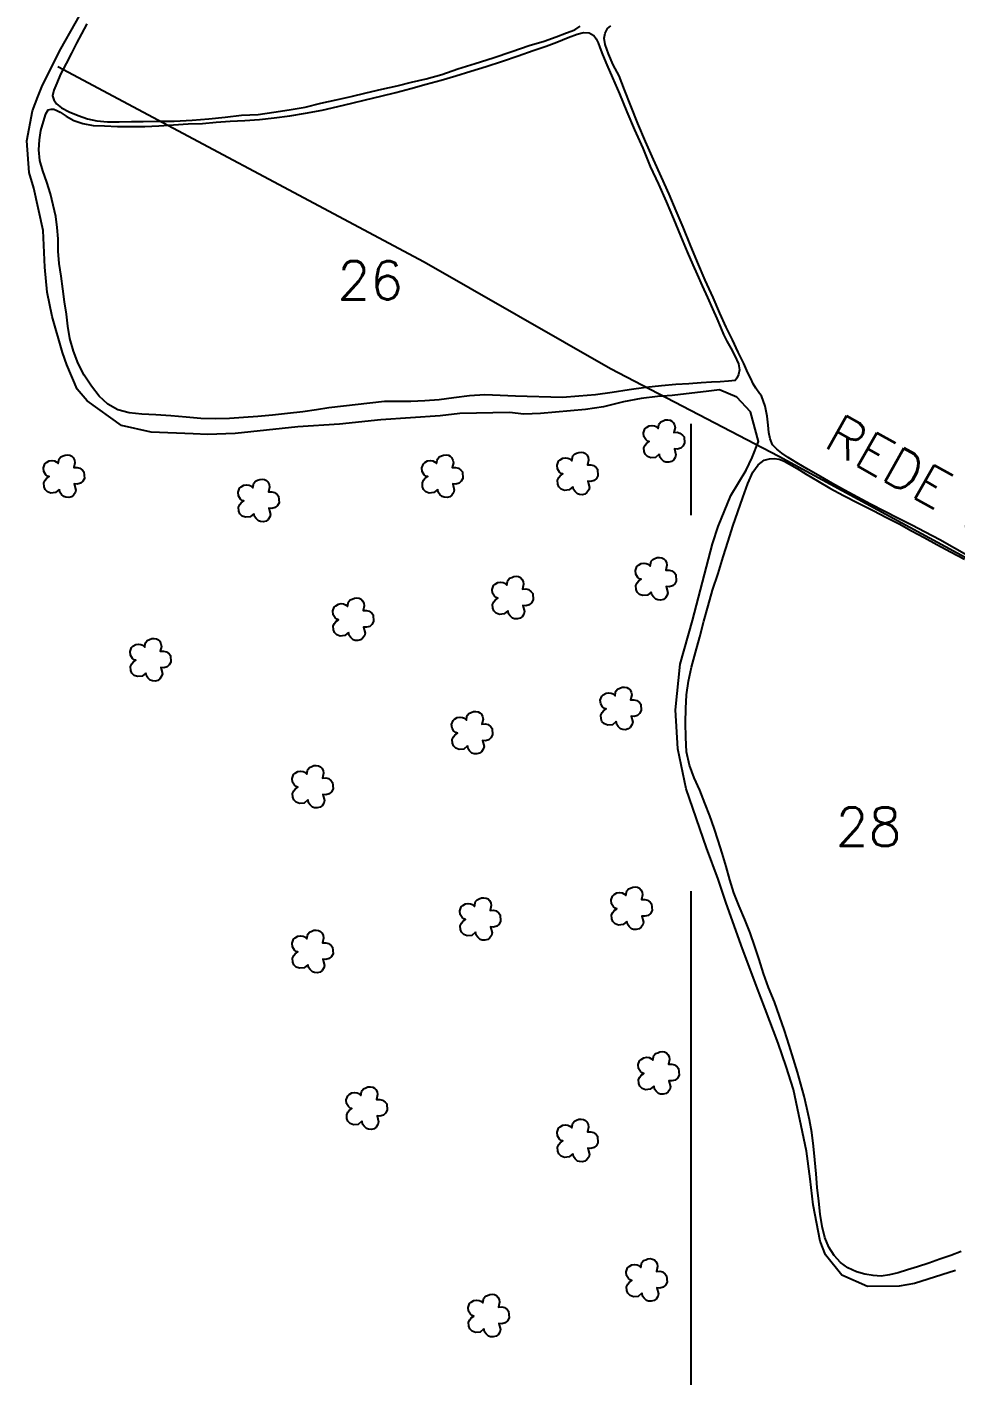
# Model space of a CAD drawing. Header units: inches. Extents: x 722598 to 724698, y 7810443 to 7813413.
# Drawn here: x 723275.4 to 723589.3, y 7811039 to 7811495.1 of the extents above; entities that cross this region are included whole.
import ezdxf
from ezdxf.enums import TextEntityAlignment as Align

# ---------------------------------------------------------------- set-up
doc = ezdxf.new("R2010")
doc.units = ezdxf.units.IN
doc.header["$MEASUREMENT"] = 0
doc.linetypes.add('CONTINUO', pattern=[0])
for name, color, linetype in [('0114000624', 1, 'Continuous'), ('0114000624025', 5, 'Continuous'), ('0114000624026', 5, 'Continuous'), ('0114000624027', 5, 'Continuous'), ('0114000624028', 5, 'Continuous'), ('MALHA', 8, 'Continuous'), ('MATO', 3, 'Continuous'), ('REDE_DE_LUZ', 6, 'Continuous'), ('TEXTO', 7, 'Continuous')]:
    doc.layers.add(name, color=color, linetype=linetype)
doc.layers.add('TEXTO_DIVERSOS', color=7, linetype='Continuous', lineweight=5)
doc.styles.add('Simplex', font='simplex.shx')

msp = doc.modelspace()

# ---------------------------------------------------------------- linework, layer by layer
at = {"layer": '0114000624'}
msp.add_lwpolyline([(723589.47, 7811074.4), (723575.59, 7811070), (723570.48, 7811069.07), (723559.66, 7811068.98), (723551.03, 7811072.75), (723545.55, 7811079.69), (723543.71, 7811084.26), (723541.33, 7811096.61), (723540.36, 7811105.43), (723539.09, 7811114.74), (723534.69, 7811135.56), (723532.23, 7811143.34), (723529.45, 7811151.28), (723525.1, 7811162.89), (723522.14, 7811170.54), (723517.01, 7811184.43), (723511.76, 7811198.99), (723509.19, 7811206.8), (723505.23, 7811217.35), (723498.36, 7811237.34), (723495.54, 7811250.9), (723494.81, 7811264.11), (723496.4, 7811279.52), (723500.47, 7811294.34), (723507.32, 7811320.21), (723509.24, 7811326.13), (723513.53, 7811336.61), (723518.69, 7811345.2), (723520.75, 7811349.48), (723522.89, 7811354.86), (723520.12, 7811364.91), (723515.56, 7811369.88), (723509.69, 7811372.3), (723506.02, 7811371.86), (723493.65, 7811370.38), (723488.67, 7811370.1), (723483.11, 7811369.39), (723477.21, 7811368.34), (723470.42, 7811366.57), (723464.34, 7811365.7), (723449.05, 7811364.31), (723443.48, 7811364.08), (723438.64, 7811364.68), (723421.78, 7811364.35), (723415.12, 7811363.54), (723395.04, 7811362.2), (723381.06, 7811360.71), (723367.02, 7811359.79), (723351.14, 7811358.11), (723345.86, 7811357.62), (723336.42, 7811357.21), (723331.59, 7811357.51), (723317.38, 7811358.05), (723307.34, 7811360.33), (723295.8, 7811368.63), (723292.4, 7811372.54), (723288.87, 7811380.84), (723287.38, 7811385.01), (723283.96, 7811397.2), (723282.22, 7811405.36), (723281.43, 7811413.9), (723280.92, 7811426.24), (723277.71, 7811440.62), (723276.19, 7811445.91), (723275.39, 7811456.63), (723277.21, 7811466.72), (723279.03, 7811471.48), (723280.7, 7811475.45), (723286.82, 7811487.67), (723296.49, 7811504.99)], dxfattribs=at)
at = {"layer": '0114000624025'}
msp.add_lwpolyline([(723295.65, 7811496.17), (723293.87, 7811492.84), (723292.2, 7811489.62), (723290.43, 7811486.26), (723288.62, 7811482.73), (723286.79, 7811479.1), (723285.45, 7811476.06), (723284.53, 7811473.71), (723284.01, 7811471.87), (723284.43, 7811470.51), (723285.34, 7811469.15), (723287.12, 7811467.71), (723289.69, 7811466.37), (723292.73, 7811465.15), (723295.84, 7811464.09), (723299.04, 7811463.34), (723302.6, 7811463.01), (723306.59, 7811462.99), (723310.76, 7811463.16), (723314.66, 7811463.12), (723319.6, 7811463.26), (723325.21, 7811463.29), (723331.22, 7811463.63), (723336.92, 7811464.06), (723342.44, 7811464.62), (723348.01, 7811465.25), (723353.56, 7811465.52), (723358.91, 7811466.25), (723364.14, 7811467.03), (723369.48, 7811468.01), (723374.83, 7811469.29), (723380.02, 7811470.48), (723385.07, 7811471.59), (723390.16, 7811472.8), (723395.39, 7811474.09), (723400.58, 7811475.26), (723405.5, 7811476.44), (723410.41, 7811477.53), (723415.68, 7811479.05), (723421.19, 7811480.96), (723427.02, 7811482.74), (723433.08, 7811484.73), (723439.36, 7811486.82), (723445.31, 7811488.86), (723450.34, 7811490.33), (723454.37, 7811491.79), (723457.92, 7811493.1), (723460.75, 7811494.2), (723462.55, 7811495.36)], dxfattribs=at)
at = {"layer": '0114000624026'}
msp.add_lwpolyline([(723310.65, 7811461.45), (723315.31, 7811461.49), (723320.05, 7811461.69), (723325.01, 7811462.03), (723329.95, 7811462.37), (723334.72, 7811462.51), (723339.37, 7811462.86), (723344.08, 7811463.25), (723349.04, 7811463.5), (723354.01, 7811463.77), (723359.05, 7811464.4), (723364.27, 7811465.11), (723369.65, 7811465.91), (723375.27, 7811466.97), (723380.55, 7811468.25), (723385.23, 7811469.36), (723389.96, 7811470.43), (723395.05, 7811471.74), (723400.16, 7811472.94), (723405.22, 7811474.29), (723410.42, 7811475.75), (723415.5, 7811477.14), (723420.49, 7811478.64), (723425.54, 7811480.15), (723430.77, 7811481.74), (723436.2, 7811483.51), (723441.56, 7811485.36), (723446.61, 7811487.18), (723451, 7811488.66), (723454.66, 7811489.97), (723458.42, 7811491.54), (723461.51, 7811492.66), (723463.64, 7811493.21), (723465.57, 7811493.15), (723467.1, 7811492.25), (723467.97, 7811491.13), (723468.62, 7811489.8), (723469.21, 7811488.16), (723470.07, 7811485.76), (723471.49, 7811482.3), (723473.49, 7811477.86), (723475.81, 7811472.52), (723478.36, 7811466.46), (723480.95, 7811460.3), (723483.67, 7811454.16), (723486.25, 7811447.95), (723488.98, 7811441.9), (723491.61, 7811436.02), (723494.11, 7811430.19), (723496.46, 7811424.43), (723498.72, 7811419.02), (723500.65, 7811414.66), (723502.14, 7811411.35), (723503.8, 7811407.52), (723505.57, 7811403.59), (723507.31, 7811399.78), (723508.7, 7811396.44), (723510.04, 7811393.58), (723511.04, 7811391.09), (723512.18, 7811388.83), (723513.48, 7811386.42), (723514.88, 7811383.85), (723516.11, 7811381.1), (723516.47, 7811379.09), (723516.13, 7811377.54), (723515.48, 7811376.29), (723514.91, 7811375.53), (723512.72, 7811375.28), (723509.87, 7811375.03), (723507, 7811374.98), (723503.49, 7811374.76), (723499.33, 7811374.42), (723494.88, 7811374.1), (723490.07, 7811373.72), (723484.72, 7811373.12), (723479.11, 7811372.32), (723473.36, 7811371.41), (723467.74, 7811370.7), (723462.09, 7811370.21), (723456.53, 7811369.8), (723440.7, 7811370.2), (723430.29, 7811370.71), (723425.03, 7811370.32), (723419.76, 7811369.68), (723414.8, 7811368.94), (723410.02, 7811368.59), (723405.29, 7811368.44), (723400.67, 7811368.41), (723396.36, 7811368.42), (723377.49, 7811366.3), (723373.28, 7811365.61), (723368.66, 7811364.88), (723363.5, 7811364.37), (723358.47, 7811363.82), (723353.54, 7811363.36), (723348.68, 7811363), (723343.89, 7811362.69), (723339.06, 7811362.55), (723334.23, 7811362.63), (723329.22, 7811363.11), (723324.03, 7811363.59), (723318.95, 7811363.87), (723314.29, 7811364.17), (723310.02, 7811364.54), (723306.15, 7811365.57), (723302.73, 7811367.46), (723299.82, 7811370.2), (723297.25, 7811373.56), (723294.79, 7811377.32), (723292.74, 7811381.31), (723291.17, 7811385.47), (723289.93, 7811389.7), (723289.22, 7811393.86), (723288.76, 7811397.91), (723288.12, 7811402.11), (723287.54, 7811406.5), (723286.91, 7811410.81), (723286.33, 7811415.1), (723285.97, 7811419.28), (723285.93, 7811423.41), (723285.61, 7811427.3), (723285.15, 7811431.03), (723284.3, 7811434.87), (723283.32, 7811438.71), (723282.09, 7811442.59), (723280.74, 7811446.39), (723279.71, 7811449.99), (723279.41, 7811453.54), (723279.62, 7811456.99), (723280.14, 7811460.13), (723280.98, 7811463.1), (723281.78, 7811465.74), (723282.56, 7811467.07), (723283.61, 7811467.29), (723284.48, 7811467.26), (723285.51, 7811466.91), (723286.62, 7811466.27), (723288.66, 7811464.97), (723291.28, 7811463.51), (723294.31, 7811462.41), (723297.79, 7811461.84), (723301.63, 7811461.62), (723305.98, 7811461.48)], close=True, dxfattribs=at)
at = {"layer": '0114000624027'}
msp.add_lwpolyline([(723594.06, 7811315.97), (723589.11, 7811318.78), (723584.15, 7811321.61), (723579.23, 7811324.21), (723574.67, 7811326.58), (723570.02, 7811328.97), (723565.38, 7811331.34), (723560.77, 7811333.71), (723556.37, 7811336.07), (723551.98, 7811338.43), (723547.83, 7811340.63), (723543.8, 7811343.02), (723539.6, 7811345.41), (723535.76, 7811347.69), (723532.83, 7811349.47), (723530.74, 7811350.87), (723529.02, 7811352.28), (723527.59, 7811353.77), (723526.8, 7811355.78), (723526.34, 7811357.86), (723526.1, 7811360.37), (723525.83, 7811363.41), (723525.15, 7811366.85), (723523.81, 7811370.29), (723523.19, 7811371.1), (723521.98, 7811372.89), (723521.03, 7811374.42), (723520.2, 7811376.2), (723519.29, 7811378.13), (723517.91, 7811381.21), (723516.02, 7811385.05), (723514.01, 7811389.22), (723511.95, 7811393.55), (723509.79, 7811398.24), (723507.51, 7811403.61), (723504.85, 7811409.5), (723502.24, 7811415.58), (723499.69, 7811421.54), (723497.41, 7811427.35), (723495.05, 7811432.87), (723492.61, 7811438.57), (723490.02, 7811444.32), (723487.3, 7811450.28), (723484.67, 7811456.37), (723482.02, 7811462.51), (723479.68, 7811468.43), (723477.49, 7811473.82), (723475.72, 7811478.54), (723473.72, 7811482.3), (723472.1, 7811486.06), (723471.03, 7811489.21), (723470.61, 7811491.34), (723470.95, 7811493), (723471.75, 7811494.55), (723472.86, 7811495.49)], dxfattribs=at)
at = {"layer": '0114000624028'}
msp.add_lwpolyline([(723591.44, 7811080.76), (723587.86, 7811079.47), (723584.18, 7811078.16), (723580.47, 7811076.84), (723576.66, 7811075.56), (723573.2, 7811074.55), (723570.06, 7811073.6), (723567.18, 7811072.86), (723564.37, 7811072.46), (723561.62, 7811072.64), (723558.8, 7811073.12), (723555.94, 7811073.95), (723553.05, 7811075.3), (723550.6, 7811077.07), (723548.48, 7811079.46), (723546.66, 7811082.29), (723545.31, 7811085.56), (723544.33, 7811089.29), (723543.69, 7811093.44), (723543.23, 7811097.87), (723542.7, 7811102.49), (723542.31, 7811107.13), (723541.87, 7811111.8), (723541.4, 7811116.46), (723540.85, 7811121.06), (723540.04, 7811125.33), (723539.16, 7811129.38), (723538.25, 7811133.38), (723537.18, 7811137.38), (723536.06, 7811141.44), (723534.63, 7811145.87), (723533.21, 7811150.61), (723531.62, 7811155.54), (723529.9, 7811160.43), (723528.21, 7811165.3), (723526.23, 7811170.12), (723524.56, 7811174.91), (723523.04, 7811179.55), (723521.61, 7811184.03), (723520.08, 7811188.61), (723518.25, 7811193.16), (723516.33, 7811197.66), (723514.52, 7811202.12), (723513.11, 7811206.59), (723511.89, 7811211.12), (723510.52, 7811215.61), (723509.16, 7811219.84), (723507.88, 7811224.02), (723506.41, 7811228.2), (723504.73, 7811232.49), (723502.96, 7811236.88), (723501.12, 7811241.11), (723499.52, 7811245.39), (723498.53, 7811249.88), (723498.21, 7811254.71), (723498.17, 7811259.67), (723498.22, 7811264.48), (723498.47, 7811269.14), (723499.17, 7811273.73), (723500.2, 7811278.47), (723501.57, 7811283.51), (723502.99, 7811288.73), (723504.39, 7811294.05), (723505.85, 7811299.22), (723507.31, 7811304.54), (723509.22, 7811310.18), (723510.94, 7811315.84), (723512.58, 7811321.16), (723514.12, 7811326.19), (723515.9, 7811331.06), (723517.58, 7811335.93), (723519.23, 7811340.62), (723520.93, 7811344.45), (723522.7, 7811347.02), (723524.77, 7811348.58), (723526.53, 7811348.97), (723528.16, 7811349.09), (723529.81, 7811348.88), (723531.48, 7811348.23), (723533.31, 7811347.18), (723535.88, 7811345.72), (723538.98, 7811343.84), (723542.78, 7811341.57), (723546.97, 7811339.13), (723551.61, 7811336.57), (723556.69, 7811334.03), (723561.58, 7811331.56), (723566.1, 7811329.19), (723570.41, 7811327), (723574.65, 7811324.65), (723578.85, 7811322.38), (723583.19, 7811319.98), (723587.76, 7811317.53), (723592.56, 7811315.02)], dxfattribs=at)
at = {"layer": 'MALHA', "color": 8}
for points in [[(723500, 7811360.88), (723500, 7811329.96)], [(723500, 7811202.74), (723500, 7811106), (723500, 7810777.24)]]:
    msp.add_lwpolyline(points, dxfattribs=at)
at = {"layer": 'MATO', "linetype": 'CONTINUO'}
for points in [[(723489.29, 7811350.54, 0), (723488.05, 7811349.49, 0), (723486.46, 7811349.31, 0), (723485.33, 7811349.75, 0), (723484.53, 7811350.53, 0), (723484.2, 7811351.44, 0), (723484.11, 7811352.77, 0), (723484.54, 7811353.61, 0), (723485, 7811354.23, 0), (723485.91, 7811354.85, 0), (723485.33, 7811355.03, 0), (723484.76, 7811355.5, 0), (723484.09, 7811356.56, 0), (723483.97, 7811357.83, 0), (723484.45, 7811359.14, 0), (723484.96, 7811359.61, 0), (723485.89, 7811360.18, 0), (723486.87, 7811360.31, 0), (723487.65, 7811360.2, 0), (723488.26, 7811359.91, 0), (723488.94, 7811359.31, 0), (723489.14, 7811360.46, 0), (723489.32, 7811360.92, 0), (723489.82, 7811361.56, 0), (723490.57, 7811361.84, 0), (723491.31, 7811362.17, 0), (723492.13, 7811362.24, 0), (723492.92, 7811362.13, 0), (723493.55, 7811361.79, 0), (723494.02, 7811361.29, 0), (723494.43, 7811360.47, 0), (723494.6, 7811359.56, 0), (723494.22, 7811357.95, 0), (723495.35, 7811357.97, 0), (723496.29, 7811357.74, 0), (723497.17, 7811357.04, 0), (723497.66, 7811356.48, 0), (723497.79, 7811354.26, 0), (723497.25, 7811353.26, 0), (723496.52, 7811352.6, 0), (723495.38, 7811352.3, 0), (723494.38, 7811352.38, 0), (723494.92, 7811350.31, 0), (723494.67, 7811349.42, 0), (723494.07, 7811348.58, 0), (723493.41, 7811348.05, 0), (723492.47, 7811347.82, 0), (723491.54, 7811347.88, 0), (723490.84, 7811348.07, 0), (723490.04, 7811348.86, 0), (723489.5, 7811349.57, 0), (723489.33, 7811350.64, 0)], [(723286.31, 7811338.66, 0), (723285.07, 7811337.61, 0), (723283.49, 7811337.43, 0), (723282.36, 7811337.87, 0), (723281.56, 7811338.66, 0), (723281.23, 7811339.56, 0), (723281.14, 7811340.89, 0), (723281.57, 7811341.73, 0), (723282.02, 7811342.35, 0), (723282.94, 7811342.97, 0), (723282.36, 7811343.15, 0), (723281.78, 7811343.63, 0), (723281.11, 7811344.69, 0), (723280.99, 7811345.95, 0), (723281.47, 7811347.26, 0), (723281.98, 7811347.73, 0), (723282.91, 7811348.3, 0), (723283.89, 7811348.43, 0), (723284.67, 7811348.32, 0), (723285.29, 7811348.04, 0), (723285.97, 7811347.43, 0), (723286.17, 7811348.59, 0), (723286.34, 7811349.05, 0), (723286.85, 7811349.69, 0), (723287.6, 7811349.96, 0), (723288.33, 7811350.29, 0), (723289.16, 7811350.36, 0), (723289.94, 7811350.25, 0), (723290.57, 7811349.92, 0), (723291.05, 7811349.41, 0), (723291.46, 7811348.59, 0), (723291.62, 7811347.69, 0), (723291.24, 7811346.07, 0), (723292.38, 7811346.09, 0), (723293.31, 7811345.86, 0), (723294.19, 7811345.16, 0), (723294.68, 7811344.61, 0), (723294.82, 7811342.38, 0), (723294.27, 7811341.39, 0), (723293.55, 7811340.72, 0), (723292.41, 7811340.42, 0), (723291.41, 7811340.51, 0), (723291.94, 7811338.43, 0), (723291.7, 7811337.54, 0), (723291.1, 7811336.7, 0), (723290.43, 7811336.17, 0), (723289.5, 7811335.94, 0), (723288.56, 7811336, 0), (723287.87, 7811336.2, 0), (723287.07, 7811336.98, 0), (723286.52, 7811337.69, 0), (723286.35, 7811338.77, 0)], [(723414.32, 7811338.66, 0), (723413.07, 7811337.61, 0), (723411.49, 7811337.43, 0), (723410.36, 7811337.87, 0), (723409.56, 7811338.66, 0), (723409.23, 7811339.56, 0), (723409.14, 7811340.89, 0), (723409.57, 7811341.73, 0), (723410.03, 7811342.35, 0), (723410.94, 7811342.97, 0), (723410.36, 7811343.15, 0), (723409.79, 7811343.63, 0), (723409.11, 7811344.69, 0), (723408.99, 7811345.95, 0), (723409.48, 7811347.26, 0), (723409.99, 7811347.73, 0), (723410.92, 7811348.3, 0), (723411.89, 7811348.43, 0), (723412.67, 7811348.32, 0), (723413.29, 7811348.04, 0), (723413.97, 7811347.43, 0), (723414.17, 7811348.59, 0), (723414.34, 7811349.05, 0), (723414.85, 7811349.69, 0), (723415.6, 7811349.96, 0), (723416.34, 7811350.29, 0), (723417.16, 7811350.36, 0), (723417.94, 7811350.25, 0), (723418.58, 7811349.92, 0), (723419.05, 7811349.41, 0), (723419.46, 7811348.59, 0), (723419.62, 7811347.69, 0), (723419.25, 7811346.07, 0), (723420.38, 7811346.09, 0), (723421.32, 7811345.86, 0), (723422.2, 7811345.16, 0), (723422.69, 7811344.61, 0), (723422.82, 7811342.38, 0), (723422.27, 7811341.39, 0), (723421.55, 7811340.72, 0), (723420.41, 7811340.42, 0), (723419.41, 7811340.51, 0), (723419.94, 7811338.43, 0), (723419.7, 7811337.54, 0), (723419.1, 7811336.7, 0), (723418.44, 7811336.17, 0), (723417.5, 7811335.94, 0), (723416.57, 7811336, 0), (723415.87, 7811336.2, 0), (723415.07, 7811336.98, 0), (723414.52, 7811337.69, 0), (723414.36, 7811338.77, 0)], [(723460.03, 7811339.57, 0), (723458.79, 7811338.53, 0), (723457.2, 7811338.34, 0), (723456.08, 7811338.78, 0), (723455.28, 7811339.57, 0), (723454.94, 7811340.47, 0), (723454.86, 7811341.8, 0), (723455.29, 7811342.64, 0), (723455.74, 7811343.26, 0), (723456.65, 7811343.88, 0), (723456.07, 7811344.07, 0), (723455.5, 7811344.54, 0), (723454.83, 7811345.6, 0), (723454.71, 7811346.86, 0), (723455.19, 7811348.18, 0), (723455.7, 7811348.65, 0), (723456.63, 7811349.22, 0), (723457.61, 7811349.35, 0), (723458.39, 7811349.23, 0), (723459.01, 7811348.95, 0), (723459.68, 7811348.34, 0), (723459.89, 7811349.5, 0), (723460.06, 7811349.96, 0), (723460.56, 7811350.6, 0), (723461.32, 7811350.88, 0), (723462.05, 7811351.2, 0), (723462.88, 7811351.28, 0), (723463.66, 7811351.17, 0), (723464.29, 7811350.83, 0), (723464.76, 7811350.32, 0), (723465.18, 7811349.51, 0), (723465.34, 7811348.6, 0), (723464.96, 7811346.98, 0), (723466.09, 7811347, 0), (723467.03, 7811346.78, 0), (723467.91, 7811346.08, 0), (723468.4, 7811345.52, 0), (723468.53, 7811343.29, 0), (723467.99, 7811342.3, 0), (723467.27, 7811341.64, 0), (723466.12, 7811341.33, 0), (723465.13, 7811341.42, 0), (723465.66, 7811339.34, 0), (723465.41, 7811338.46, 0), (723464.81, 7811337.61, 0), (723464.15, 7811337.09, 0), (723463.21, 7811336.85, 0), (723462.28, 7811336.91, 0), (723461.58, 7811337.11, 0), (723460.78, 7811337.9, 0), (723460.24, 7811338.6, 0), (723460.07, 7811339.68, 0)], [(723352.15, 7811330.44, 0), (723350.9, 7811329.39, 0), (723349.32, 7811329.21, 0), (723348.19, 7811329.65, 0), (723347.39, 7811330.43, 0), (723347.06, 7811331.33, 0), (723346.97, 7811332.66, 0), (723347.4, 7811333.5, 0), (723347.85, 7811334.13, 0), (723348.77, 7811334.74, 0), (723348.19, 7811334.93, 0), (723347.61, 7811335.4, 0), (723346.94, 7811336.46, 0), (723346.82, 7811337.72, 0), (723347.3, 7811339.04, 0), (723347.81, 7811339.51, 0), (723348.74, 7811340.08, 0), (723349.72, 7811340.21, 0), (723350.5, 7811340.1, 0), (723351.12, 7811339.81, 0), (723351.8, 7811339.21, 0), (723352, 7811340.36, 0), (723352.17, 7811340.82, 0), (723352.68, 7811341.46, 0), (723353.43, 7811341.74, 0), (723354.16, 7811342.06, 0), (723354.99, 7811342.14, 0), (723355.77, 7811342.03, 0), (723356.4, 7811341.69, 0), (723356.88, 7811341.18, 0), (723357.29, 7811340.37, 0), (723357.45, 7811339.46, 0), (723357.07, 7811337.85, 0), (723358.21, 7811337.87, 0), (723359.14, 7811337.64, 0), (723360.02, 7811336.94, 0), (723360.51, 7811336.38, 0), (723360.65, 7811334.16, 0), (723360.1, 7811333.16, 0), (723359.38, 7811332.5, 0), (723358.24, 7811332.19, 0), (723357.24, 7811332.28, 0), (723357.77, 7811330.21, 0), (723357.53, 7811329.32, 0), (723356.93, 7811328.47, 0), (723356.27, 7811327.95, 0), (723355.33, 7811327.72, 0), (723354.39, 7811327.77, 0), (723353.7, 7811327.97, 0), (723352.9, 7811328.76, 0), (723352.35, 7811329.47, 0), (723352.18, 7811330.54, 0)], [(723486.55, 7811303.94, 0), (723485.3, 7811302.89, 0), (723483.72, 7811302.71, 0), (723482.59, 7811303.15, 0), (723481.79, 7811303.93, 0), (723481.46, 7811304.84, 0), (723481.37, 7811306.17, 0), (723481.8, 7811307.01, 0), (723482.26, 7811307.63, 0), (723483.17, 7811308.25, 0), (723482.59, 7811308.43, 0), (723482.02, 7811308.9, 0), (723481.34, 7811309.96, 0), (723481.22, 7811311.23, 0), (723481.71, 7811312.54, 0), (723482.22, 7811313.01, 0), (723483.15, 7811313.58, 0), (723484.12, 7811313.71, 0), (723484.9, 7811313.6, 0), (723485.52, 7811313.31, 0), (723486.2, 7811312.71, 0), (723486.4, 7811313.86, 0), (723486.57, 7811314.33, 0), (723487.08, 7811314.97, 0), (723487.83, 7811315.24, 0), (723488.57, 7811315.57, 0), (723489.39, 7811315.64, 0), (723490.17, 7811315.53, 0), (723490.81, 7811315.2, 0), (723491.28, 7811314.69, 0), (723491.69, 7811313.87, 0), (723491.85, 7811312.97, 0), (723491.48, 7811311.35, 0), (723492.61, 7811311.37, 0), (723493.55, 7811311.14, 0), (723494.43, 7811310.44, 0), (723494.92, 7811309.88, 0), (723495.05, 7811307.66, 0), (723494.5, 7811306.66, 0), (723493.78, 7811306, 0), (723492.64, 7811305.7, 0), (723491.64, 7811305.78, 0), (723492.17, 7811303.71, 0), (723491.93, 7811302.82, 0), (723491.33, 7811301.98, 0), (723490.67, 7811301.45, 0), (723489.73, 7811301.22, 0), (723488.8, 7811301.28, 0), (723488.1, 7811301.47, 0), (723487.3, 7811302.26, 0), (723486.75, 7811302.97, 0), (723486.59, 7811304.05, 0)], [(723438.09, 7811297.54, 0), (723436.84, 7811296.5, 0), (723435.26, 7811296.31, 0), (723434.13, 7811296.75, 0), (723433.33, 7811297.54, 0), (723433, 7811298.44, 0), (723432.91, 7811299.77, 0), (723433.34, 7811300.61, 0), (723433.8, 7811301.23, 0), (723434.71, 7811301.85, 0), (723434.13, 7811302.04, 0), (723433.56, 7811302.51, 0), (723432.89, 7811303.57, 0), (723432.76, 7811304.83, 0), (723433.25, 7811306.15, 0), (723433.76, 7811306.62, 0), (723434.69, 7811307.18, 0), (723435.67, 7811307.32, 0), (723436.45, 7811307.2, 0), (723437.06, 7811306.92, 0), (723437.74, 7811306.31, 0), (723437.94, 7811307.47, 0), (723438.12, 7811307.93, 0), (723438.62, 7811308.57, 0), (723439.37, 7811308.85, 0), (723440.11, 7811309.17, 0), (723440.93, 7811309.25, 0), (723441.71, 7811309.14, 0), (723442.35, 7811308.8, 0), (723442.82, 7811308.29, 0), (723443.23, 7811307.48, 0), (723443.39, 7811306.57, 0), (723443.02, 7811304.95, 0), (723444.15, 7811304.97, 0), (723445.09, 7811304.75, 0), (723445.97, 7811304.05, 0), (723446.46, 7811303.49, 0), (723446.59, 7811301.26, 0), (723446.05, 7811300.27, 0), (723445.32, 7811299.61, 0), (723444.18, 7811299.3, 0), (723443.18, 7811299.39, 0), (723443.72, 7811297.31, 0), (723443.47, 7811296.43, 0), (723442.87, 7811295.58, 0), (723442.21, 7811295.06, 0), (723441.27, 7811294.82, 0), (723440.34, 7811294.88, 0), (723439.64, 7811295.08, 0), (723438.84, 7811295.87, 0), (723438.3, 7811296.57, 0), (723438.13, 7811297.65, 0)], [(723384.15, 7811290.23, 0), (723382.9, 7811289.19, 0), (723381.32, 7811289, 0), (723380.19, 7811289.44, 0), (723379.39, 7811290.23, 0), (723379.06, 7811291.13, 0), (723378.97, 7811292.46, 0), (723379.4, 7811293.3, 0), (723379.85, 7811293.92, 0), (723380.77, 7811294.54, 0), (723380.19, 7811294.73, 0), (723379.61, 7811295.2, 0), (723378.94, 7811296.26, 0), (723378.82, 7811297.52, 0), (723379.31, 7811298.84, 0), (723379.82, 7811299.31, 0), (723380.75, 7811299.87, 0), (723381.72, 7811300.01, 0), (723382.5, 7811299.89, 0), (723383.12, 7811299.61, 0), (723383.8, 7811299, 0), (723384, 7811300.16, 0), (723384.17, 7811300.62, 0), (723384.68, 7811301.26, 0), (723385.43, 7811301.54, 0), (723386.16, 7811301.86, 0), (723386.99, 7811301.94, 0), (723387.77, 7811301.83, 0), (723388.4, 7811301.49, 0), (723388.88, 7811300.98, 0), (723389.29, 7811300.17, 0), (723389.45, 7811299.26, 0), (723389.08, 7811297.64, 0), (723390.21, 7811297.66, 0), (723391.14, 7811297.44, 0), (723392.03, 7811296.74, 0), (723392.51, 7811296.18, 0), (723392.65, 7811293.95, 0), (723392.1, 7811292.96, 0), (723391.38, 7811292.3, 0), (723390.24, 7811291.99, 0), (723389.24, 7811292.08, 0), (723389.77, 7811290, 0), (723389.53, 7811289.12, 0), (723388.93, 7811288.27, 0), (723388.27, 7811287.75, 0), (723387.33, 7811287.51, 0), (723386.39, 7811287.57, 0), (723385.7, 7811287.77, 0), (723384.9, 7811288.56, 0), (723384.35, 7811289.26, 0), (723384.18, 7811290.34, 0)], [(723315.57, 7811276.53, 0), (723314.33, 7811275.48, 0), (723312.74, 7811275.3, 0), (723311.62, 7811275.74, 0), (723310.81, 7811276.52, 0), (723310.48, 7811277.43, 0), (723310.39, 7811278.76, 0), (723310.83, 7811279.6, 0), (723311.28, 7811280.22, 0), (723312.19, 7811280.84, 0), (723311.61, 7811281.02, 0), (723311.04, 7811281.49, 0), (723310.37, 7811282.55, 0), (723310.25, 7811283.82, 0), (723310.73, 7811285.13, 0), (723311.24, 7811285.6, 0), (723312.17, 7811286.17, 0), (723313.15, 7811286.3, 0), (723313.93, 7811286.19, 0), (723314.55, 7811285.9, 0), (723315.22, 7811285.3, 0), (723315.43, 7811286.45, 0), (723315.6, 7811286.91, 0), (723316.1, 7811287.55, 0), (723316.86, 7811287.83, 0), (723317.59, 7811288.16, 0), (723318.42, 7811288.23, 0), (723319.2, 7811288.12, 0), (723319.83, 7811287.78, 0), (723320.3, 7811287.28, 0), (723320.72, 7811286.46, 0), (723320.88, 7811285.55, 0), (723320.5, 7811283.94, 0), (723321.63, 7811283.96, 0), (723322.57, 7811283.73, 0), (723323.45, 7811283.03, 0), (723323.94, 7811282.47, 0), (723324.07, 7811280.25, 0), (723323.53, 7811279.25, 0), (723322.8, 7811278.59, 0), (723321.66, 7811278.29, 0), (723320.66, 7811278.37, 0), (723321.2, 7811276.3, 0), (723320.95, 7811275.41, 0), (723320.35, 7811274.57, 0), (723319.69, 7811274.04, 0), (723318.75, 7811273.81, 0), (723317.82, 7811273.87, 0), (723317.12, 7811274.06, 0), (723316.32, 7811274.85, 0), (723315.78, 7811275.56, 0), (723315.61, 7811276.63, 0)], [(723474.66, 7811260.08, 0), (723473.42, 7811259.04, 0), (723471.83, 7811258.85, 0), (723470.7, 7811259.29, 0), (723469.9, 7811260.08, 0), (723469.57, 7811260.98, 0), (723469.48, 7811262.31, 0), (723469.92, 7811263.15, 0), (723470.37, 7811263.77, 0), (723471.28, 7811264.39, 0), (723470.7, 7811264.57, 0), (723470.13, 7811265.05, 0), (723469.46, 7811266.11, 0), (723469.34, 7811267.37, 0), (723469.82, 7811268.68, 0), (723470.33, 7811269.15, 0), (723471.26, 7811269.72, 0), (723472.24, 7811269.85, 0), (723473.02, 7811269.74, 0), (723473.64, 7811269.46, 0), (723474.31, 7811268.85, 0), (723474.52, 7811270.01, 0), (723474.69, 7811270.47, 0), (723475.19, 7811271.11, 0), (723475.95, 7811271.38, 0), (723476.68, 7811271.71, 0), (723477.51, 7811271.78, 0), (723478.29, 7811271.67, 0), (723478.92, 7811271.34, 0), (723479.39, 7811270.83, 0), (723479.8, 7811270.01, 0), (723479.97, 7811269.11, 0), (723479.59, 7811267.49, 0), (723480.72, 7811267.51, 0), (723481.66, 7811267.28, 0), (723482.54, 7811266.59, 0), (723483.03, 7811266.03, 0), (723483.16, 7811263.8, 0), (723482.62, 7811262.81, 0), (723481.89, 7811262.14, 0), (723480.75, 7811261.84, 0), (723479.75, 7811261.93, 0), (723480.29, 7811259.85, 0), (723480.04, 7811258.96, 0), (723479.44, 7811258.12, 0), (723478.78, 7811257.59, 0), (723477.84, 7811257.36, 0), (723476.91, 7811257.42, 0), (723476.21, 7811257.62, 0), (723475.41, 7811258.4, 0), (723474.87, 7811259.11, 0), (723474.7, 7811260.19, 0)], [(723424.38, 7811251.86, 0), (723423.13, 7811250.81, 0), (723421.55, 7811250.63, 0), (723420.42, 7811251.07, 0), (723419.62, 7811251.85, 0), (723419.29, 7811252.76, 0), (723419.2, 7811254.09, 0), (723419.63, 7811254.93, 0), (723420.08, 7811255.55, 0), (723421, 7811256.17, 0), (723420.42, 7811256.35, 0), (723419.84, 7811256.82, 0), (723419.17, 7811257.88, 0), (723419.05, 7811259.15, 0), (723419.53, 7811260.46, 0), (723420.05, 7811260.93, 0), (723420.97, 7811261.5, 0), (723421.95, 7811261.63, 0), (723422.73, 7811261.52, 0), (723423.35, 7811261.23, 0), (723424.03, 7811260.63, 0), (723424.23, 7811261.78, 0), (723424.4, 7811262.24, 0), (723424.91, 7811262.88, 0), (723425.66, 7811263.16, 0), (723426.39, 7811263.49, 0), (723427.22, 7811263.56, 0), (723428, 7811263.45, 0), (723428.63, 7811263.11, 0), (723429.11, 7811262.61, 0), (723429.52, 7811261.79, 0), (723429.68, 7811260.88, 0), (723429.3, 7811259.27, 0), (723430.44, 7811259.29, 0), (723431.37, 7811259.06, 0), (723432.25, 7811258.36, 0), (723432.74, 7811257.8, 0), (723432.88, 7811255.58, 0), (723432.33, 7811254.58, 0), (723431.61, 7811253.92, 0), (723430.47, 7811253.62, 0), (723429.47, 7811253.7, 0), (723430, 7811251.63, 0), (723429.76, 7811250.74, 0), (723429.16, 7811249.9, 0), (723428.5, 7811249.37, 0), (723427.56, 7811249.14, 0), (723426.62, 7811249.2, 0), (723425.93, 7811249.39, 0), (723425.13, 7811250.18, 0), (723424.58, 7811250.89, 0), (723424.41, 7811251.96, 0)], [(723370.43, 7811233.58, 0), (723369.19, 7811232.54, 0), (723367.6, 7811232.35, 0), (723366.47, 7811232.79, 0), (723365.67, 7811233.58, 0), (723365.34, 7811234.48, 0), (723365.25, 7811235.81, 0), (723365.68, 7811236.65, 0), (723366.14, 7811237.27, 0), (723367.05, 7811237.89, 0), (723366.47, 7811238.08, 0), (723365.9, 7811238.55, 0), (723365.23, 7811239.61, 0), (723365.11, 7811240.87, 0), (723365.59, 7811242.19, 0), (723366.1, 7811242.66, 0), (723367.03, 7811243.23, 0), (723368.01, 7811243.36, 0), (723368.79, 7811243.24, 0), (723369.4, 7811242.96, 0), (723370.08, 7811242.36, 0), (723370.28, 7811243.51, 0), (723370.46, 7811243.97, 0), (723370.96, 7811244.61, 0), (723371.71, 7811244.89, 0), (723372.45, 7811245.21, 0), (723373.27, 7811245.29, 0), (723374.06, 7811245.18, 0), (723374.69, 7811244.84, 0), (723375.16, 7811244.33, 0), (723375.57, 7811243.52, 0), (723375.74, 7811242.61, 0), (723375.36, 7811241, 0), (723376.49, 7811241.01, 0), (723377.43, 7811240.79, 0), (723378.31, 7811240.09, 0), (723378.8, 7811239.53, 0), (723378.93, 7811237.3, 0), (723378.39, 7811236.31, 0), (723377.66, 7811235.65, 0), (723376.52, 7811235.34, 0), (723375.52, 7811235.43, 0), (723376.06, 7811233.35, 0), (723375.81, 7811232.47, 0), (723375.21, 7811231.62, 0), (723374.55, 7811231.1, 0), (723373.61, 7811230.86, 0), (723372.68, 7811230.92, 0), (723371.98, 7811231.12, 0), (723371.18, 7811231.91, 0), (723370.64, 7811232.62, 0), (723370.47, 7811233.69, 0)], [(723478.32, 7811192.47, 0), (723477.07, 7811191.42, 0), (723475.49, 7811191.24, 0), (723474.36, 7811191.68, 0), (723473.56, 7811192.46, 0), (723473.23, 7811193.36, 0), (723473.14, 7811194.7, 0), (723473.57, 7811195.54, 0), (723474.03, 7811196.16, 0), (723474.94, 7811196.77, 0), (723474.36, 7811196.96, 0), (723473.79, 7811197.43, 0), (723473.11, 7811198.49, 0), (723472.99, 7811199.75, 0), (723473.48, 7811201.07, 0), (723473.99, 7811201.54, 0), (723474.92, 7811202.11, 0), (723475.9, 7811202.24, 0), (723476.68, 7811202.13, 0), (723477.29, 7811201.84, 0), (723477.97, 7811201.24, 0), (723478.17, 7811202.39, 0), (723478.34, 7811202.85, 0), (723478.85, 7811203.49, 0), (723479.6, 7811203.77, 0), (723480.34, 7811204.09, 0), (723481.16, 7811204.17, 0), (723481.94, 7811204.06, 0), (723482.58, 7811203.72, 0), (723483.05, 7811203.21, 0), (723483.46, 7811202.4, 0), (723483.62, 7811201.49, 0), (723483.25, 7811199.88, 0), (723484.38, 7811199.9, 0), (723485.32, 7811199.67, 0), (723486.2, 7811198.97, 0), (723486.69, 7811198.41, 0), (723486.82, 7811196.19, 0), (723486.28, 7811195.19, 0), (723485.55, 7811194.53, 0), (723484.41, 7811194.22, 0), (723483.41, 7811194.31, 0), (723483.95, 7811192.24, 0), (723483.7, 7811191.35, 0), (723483.1, 7811190.51, 0), (723482.44, 7811189.98, 0), (723481.5, 7811189.75, 0), (723480.57, 7811189.8, 0), (723479.87, 7811190, 0), (723479.07, 7811190.79, 0), (723478.52, 7811191.5, 0), (723478.36, 7811192.57, 0)], [(723427.12, 7811188.81, 0), (723425.87, 7811187.77, 0), (723424.29, 7811187.58, 0), (723423.16, 7811188.02, 0), (723422.36, 7811188.81, 0), (723422.03, 7811189.71, 0), (723421.94, 7811191.04, 0), (723422.37, 7811191.88, 0), (723422.83, 7811192.5, 0), (723423.74, 7811193.12, 0), (723423.16, 7811193.31, 0), (723422.59, 7811193.78, 0), (723421.91, 7811194.84, 0), (723421.79, 7811196.1, 0), (723422.28, 7811197.41, 0), (723422.79, 7811197.89, 0), (723423.72, 7811198.45, 0), (723424.69, 7811198.58, 0), (723425.47, 7811198.47, 0), (723426.09, 7811198.19, 0), (723426.77, 7811197.58, 0), (723426.97, 7811198.74, 0), (723427.14, 7811199.2, 0), (723427.65, 7811199.84, 0), (723428.4, 7811200.11, 0), (723429.14, 7811200.44, 0), (723429.96, 7811200.52, 0), (723430.74, 7811200.4, 0), (723431.38, 7811200.07, 0), (723431.85, 7811199.56, 0), (723432.26, 7811198.75, 0), (723432.42, 7811197.84, 0), (723432.05, 7811196.22, 0), (723433.18, 7811196.24, 0), (723434.12, 7811196.02, 0), (723435, 7811195.32, 0), (723435.49, 7811194.76, 0), (723435.62, 7811192.53, 0), (723435.07, 7811191.54, 0), (723434.35, 7811190.87, 0), (723433.21, 7811190.57, 0), (723432.21, 7811190.66, 0), (723432.74, 7811188.58, 0), (723432.5, 7811187.7, 0), (723431.9, 7811186.85, 0), (723431.24, 7811186.32, 0), (723430.3, 7811186.09, 0), (723429.37, 7811186.15, 0), (723428.67, 7811186.35, 0), (723427.87, 7811187.13, 0), (723427.32, 7811187.84, 0), (723427.16, 7811188.92, 0)], [(723370.43, 7811177.85, 0), (723369.19, 7811176.8, 0), (723367.6, 7811176.62, 0), (723366.47, 7811177.06, 0), (723365.67, 7811177.84, 0), (723365.34, 7811178.74, 0), (723365.25, 7811180.08, 0), (723365.68, 7811180.92, 0), (723366.14, 7811181.54, 0), (723367.05, 7811182.16, 0), (723366.47, 7811182.34, 0), (723365.9, 7811182.81, 0), (723365.23, 7811183.87, 0), (723365.11, 7811185.14, 0), (723365.59, 7811186.45, 0), (723366.1, 7811186.92, 0), (723367.03, 7811187.49, 0), (723368.01, 7811187.62, 0), (723368.79, 7811187.51, 0), (723369.4, 7811187.22, 0), (723370.08, 7811186.62, 0), (723370.28, 7811187.77, 0), (723370.46, 7811188.23, 0), (723370.96, 7811188.87, 0), (723371.71, 7811189.15, 0), (723372.45, 7811189.48, 0), (723373.27, 7811189.55, 0), (723374.06, 7811189.44, 0), (723374.69, 7811189.1, 0), (723375.16, 7811188.6, 0), (723375.57, 7811187.78, 0), (723375.74, 7811186.87, 0), (723375.36, 7811185.26, 0), (723376.49, 7811185.28, 0), (723377.43, 7811185.05, 0), (723378.31, 7811184.35, 0), (723378.8, 7811183.79, 0), (723378.93, 7811181.57, 0), (723378.39, 7811180.57, 0), (723377.66, 7811179.91, 0), (723376.52, 7811179.61, 0), (723375.52, 7811179.69, 0), (723376.06, 7811177.62, 0), (723375.81, 7811176.73, 0), (723375.21, 7811175.89, 0), (723374.55, 7811175.36, 0), (723373.61, 7811175.13, 0), (723372.68, 7811175.19, 0), (723371.98, 7811175.38, 0), (723371.18, 7811176.17, 0), (723370.64, 7811176.88, 0), (723370.47, 7811177.95, 0)], [(723487.46, 7811136.73, 0), (723486.22, 7811135.68, 0), (723484.63, 7811135.5, 0), (723483.5, 7811135.94, 0), (723482.7, 7811136.73, 0), (723482.37, 7811137.63, 0), (723482.28, 7811138.96, 0), (723482.72, 7811139.8, 0), (723483.17, 7811140.42, 0), (723484.08, 7811141.04, 0), (723483.5, 7811141.22, 0), (723482.93, 7811141.7, 0), (723482.26, 7811142.76, 0), (723482.14, 7811144.02, 0), (723482.62, 7811145.33, 0), (723483.13, 7811145.8, 0), (723484.06, 7811146.37, 0), (723485.04, 7811146.5, 0), (723485.82, 7811146.39, 0), (723486.44, 7811146.11, 0), (723487.11, 7811145.5, 0), (723487.32, 7811146.66, 0), (723487.49, 7811147.12, 0), (723487.99, 7811147.76, 0), (723488.75, 7811148.03, 0), (723489.48, 7811148.36, 0), (723490.31, 7811148.43, 0), (723491.09, 7811148.32, 0), (723491.72, 7811147.99, 0), (723492.19, 7811147.48, 0), (723492.61, 7811146.66, 0), (723492.77, 7811145.76, 0), (723492.39, 7811144.14, 0), (723493.52, 7811144.16, 0), (723494.46, 7811143.93, 0), (723495.34, 7811143.24, 0), (723495.83, 7811142.68, 0), (723495.96, 7811140.45, 0), (723495.42, 7811139.46, 0), (723494.69, 7811138.79, 0), (723493.55, 7811138.49, 0), (723492.55, 7811138.58, 0), (723493.09, 7811136.5, 0), (723492.84, 7811135.61, 0), (723492.24, 7811134.77, 0), (723491.58, 7811134.24, 0), (723490.64, 7811134.01, 0), (723489.71, 7811134.07, 0), (723489.01, 7811134.27, 0), (723488.21, 7811135.05, 0), (723487.67, 7811135.76, 0), (723487.5, 7811136.84, 0)], [(723388.72, 7811124.85, 0), (723387.47, 7811123.81, 0), (723385.89, 7811123.62, 0), (723384.76, 7811124.06, 0), (723383.96, 7811124.85, 0), (723383.63, 7811125.75, 0), (723383.54, 7811127.08, 0), (723383.97, 7811127.92, 0), (723384.43, 7811128.54, 0), (723385.34, 7811129.16, 0), (723384.76, 7811129.35, 0), (723384.19, 7811129.82, 0), (723383.51, 7811130.88, 0), (723383.39, 7811132.14, 0), (723383.88, 7811133.45, 0), (723384.39, 7811133.93, 0), (723385.32, 7811134.49, 0), (723386.29, 7811134.62, 0), (723387.07, 7811134.51, 0), (723387.69, 7811134.23, 0), (723388.37, 7811133.62, 0), (723388.57, 7811134.78, 0), (723388.74, 7811135.24, 0), (723389.25, 7811135.88, 0), (723390, 7811136.15, 0), (723390.73, 7811136.48, 0), (723391.56, 7811136.56, 0), (723392.34, 7811136.44, 0), (723392.98, 7811136.11, 0), (723393.45, 7811135.6, 0), (723393.86, 7811134.79, 0), (723394.02, 7811133.88, 0), (723393.65, 7811132.26, 0), (723394.78, 7811132.28, 0), (723395.71, 7811132.06, 0), (723396.6, 7811131.36, 0), (723397.09, 7811130.8, 0), (723397.22, 7811128.57, 0), (723396.67, 7811127.58, 0), (723395.95, 7811126.92, 0), (723394.81, 7811126.61, 0), (723393.81, 7811126.7, 0), (723394.34, 7811124.62, 0), (723394.1, 7811123.74, 0), (723393.5, 7811122.89, 0), (723392.84, 7811122.36, 0), (723391.9, 7811122.13, 0), (723390.97, 7811122.19, 0), (723390.27, 7811122.39, 0), (723389.47, 7811123.17, 0), (723388.92, 7811123.88, 0), (723388.76, 7811124.96, 0)], [(723460.03, 7811113.89, 0), (723458.79, 7811112.84, 0), (723457.2, 7811112.66, 0), (723456.08, 7811113.1, 0), (723455.28, 7811113.88, 0), (723454.94, 7811114.79, 0), (723454.86, 7811116.12, 0), (723455.29, 7811116.96, 0), (723455.74, 7811117.58, 0), (723456.65, 7811118.2, 0), (723456.07, 7811118.38, 0), (723455.5, 7811118.85, 0), (723454.83, 7811119.91, 0), (723454.71, 7811121.18, 0), (723455.19, 7811122.49, 0), (723455.7, 7811122.96, 0), (723456.63, 7811123.53, 0), (723457.61, 7811123.66, 0), (723458.39, 7811123.55, 0), (723459.01, 7811123.26, 0), (723459.68, 7811122.66, 0), (723459.89, 7811123.81, 0), (723460.06, 7811124.27, 0), (723460.56, 7811124.91, 0), (723461.32, 7811125.19, 0), (723462.05, 7811125.52, 0), (723462.88, 7811125.59, 0), (723463.66, 7811125.48, 0), (723464.29, 7811125.14, 0), (723464.76, 7811124.64, 0), (723465.18, 7811123.82, 0), (723465.34, 7811122.91, 0), (723464.96, 7811121.3, 0), (723466.09, 7811121.32, 0), (723467.03, 7811121.09, 0), (723467.91, 7811120.39, 0), (723468.4, 7811119.83, 0), (723468.53, 7811117.61, 0), (723467.99, 7811116.61, 0), (723467.27, 7811115.95, 0), (723466.12, 7811115.65, 0), (723465.13, 7811115.73, 0), (723465.66, 7811113.66, 0), (723465.41, 7811112.77, 0), (723464.81, 7811111.93, 0), (723464.15, 7811111.4, 0), (723463.21, 7811111.17, 0), (723462.28, 7811111.23, 0), (723461.58, 7811111.42, 0), (723460.78, 7811112.21, 0), (723460.24, 7811112.92, 0), (723460.07, 7811114, 0)], [(723483.4, 7811066.67, 0), (723482.15, 7811065.63, 0), (723480.57, 7811065.44, 0), (723479.44, 7811065.88, 0), (723478.64, 7811066.67, 0), (723478.31, 7811067.57, 0), (723478.22, 7811068.9, 0), (723478.65, 7811069.74, 0), (723479.11, 7811070.36, 0), (723480.02, 7811070.98, 0), (723479.44, 7811071.17, 0), (723478.87, 7811071.64, 0), (723478.2, 7811072.7, 0), (723478.07, 7811073.96, 0), (723478.56, 7811075.27, 0), (723479.07, 7811075.75, 0), (723480, 7811076.31, 0), (723480.98, 7811076.44, 0), (723481.76, 7811076.33, 0), (723482.37, 7811076.05, 0), (723483.05, 7811075.44, 0), (723483.25, 7811076.6, 0), (723483.43, 7811077.06, 0), (723483.93, 7811077.7, 0), (723484.68, 7811077.97, 0), (723485.42, 7811078.3, 0), (723486.24, 7811078.38, 0), (723487.02, 7811078.26, 0), (723487.66, 7811077.93, 0), (723488.13, 7811077.42, 0), (723488.54, 7811076.61, 0), (723488.7, 7811075.7, 0), (723488.33, 7811074.08, 0), (723489.46, 7811074.1, 0), (723490.4, 7811073.88, 0), (723491.28, 7811073.18, 0), (723491.77, 7811072.62, 0), (723491.9, 7811070.39, 0), (723491.36, 7811069.4, 0), (723490.63, 7811068.73, 0), (723489.49, 7811068.43, 0), (723488.49, 7811068.52, 0), (723489.03, 7811066.44, 0), (723488.78, 7811065.56, 0), (723488.18, 7811064.71, 0), (723487.52, 7811064.18, 0), (723486.58, 7811063.95, 0), (723485.65, 7811064.01, 0), (723484.95, 7811064.21, 0), (723484.15, 7811064.99, 0), (723483.61, 7811065.7, 0), (723483.44, 7811066.78, 0)], [(723429.95, 7811054.61, 0), (723428.7, 7811053.56, 0), (723427.12, 7811053.38, 0), (723425.99, 7811053.82, 0), (723425.19, 7811054.61, 0), (723424.86, 7811055.51, 0), (723424.77, 7811056.84, 0), (723425.2, 7811057.68, 0), (723425.66, 7811058.3, 0), (723426.57, 7811058.92, 0), (723425.99, 7811059.1, 0), (723425.42, 7811059.58, 0), (723424.75, 7811060.64, 0), (723424.62, 7811061.9, 0), (723425.11, 7811063.21, 0), (723425.62, 7811063.68, 0), (723426.55, 7811064.25, 0), (723427.53, 7811064.38, 0), (723428.31, 7811064.27, 0), (723428.92, 7811063.99, 0), (723429.6, 7811063.38, 0), (723429.8, 7811064.54, 0), (723429.98, 7811065, 0), (723430.48, 7811065.64, 0), (723431.23, 7811065.91, 0), (723431.97, 7811066.24, 0), (723432.79, 7811066.31, 0), (723433.57, 7811066.2, 0), (723434.21, 7811065.87, 0), (723434.68, 7811065.36, 0), (723435.09, 7811064.54, 0), (723435.25, 7811063.64, 0), (723434.88, 7811062.02, 0), (723436.01, 7811062.04, 0), (723436.95, 7811061.81, 0), (723437.83, 7811061.12, 0), (723438.32, 7811060.56, 0), (723438.45, 7811058.33, 0), (723437.91, 7811057.34, 0), (723437.18, 7811056.67, 0), (723436.04, 7811056.37, 0), (723435.04, 7811056.46, 0), (723435.58, 7811054.38, 0), (723435.33, 7811053.49, 0), (723434.73, 7811052.65, 0), (723434.07, 7811052.12, 0), (723433.13, 7811051.89, 0), (723432.2, 7811051.95, 0), (723431.5, 7811052.15, 0), (723430.7, 7811052.93, 0), (723430.16, 7811053.64, 0), (723429.99, 7811054.72, 0)]]:
    msp.add_polyline3d(points, dxfattribs=at)
at = {"layer": 'REDE_DE_LUZ', "elevation": -30.68}
msp.add_lwpolyline([(723285.81, 7811481.71), (723409.74, 7811415.65), (723472.74, 7811379.61), (723529.67, 7811349.88), (723736.3, 7811237.91)], dxfattribs=at)

# ---------------------------------------------------------------- texts
at = {"layer": 'TEXTO', "linetype": 'Continuous', "style": 'Simplex'}
for s, p in [('26', (723391.52, 7811409.4)), ('28', (723560.07, 7811224.55))]:
    msp.add_text(s, height=13, dxfattribs=at).set_placement(p, align=Align.MIDDLE_CENTER)
at = {"layer": 'TEXTO_DIVERSOS', "linetype": 'Continuous', "style": 'Simplex'}
msp.add_text('REDE ELÉTRICA', height=13, rotation=330.6761, dxfattribs=at).set_placement((723544.31, 7811353.31, -590.69))

doc.saveas('drawing.dxf')
